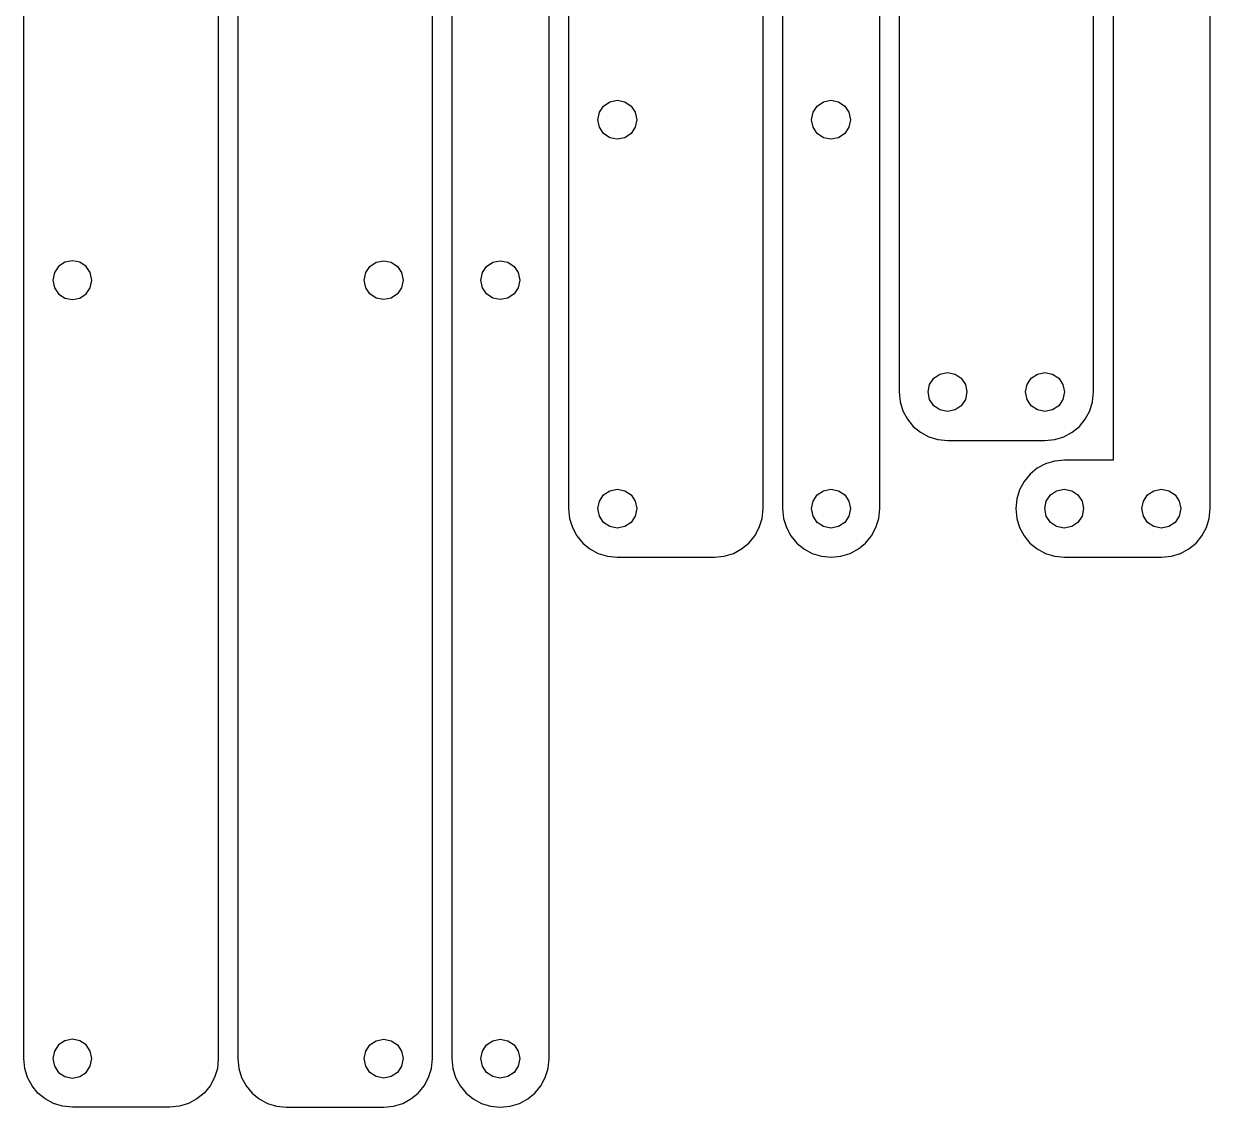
# Model space of a CAD drawing. Extents: x -2300 to 2026, y -6513 to 1502.
# Drawn here: x -1364.8 to -1242.9, y 852.2 to 963.6 of the extents above; entities that cross this region are included whole.
import ezdxf

# ---------------------------------------------------------------- set-up
doc = ezdxf.new("R2010")
doc.units = 0

msp = doc.modelspace()

# ---------------------------------------------------------------- linework, layer by layer
at = {"layer": 'Layer 1'}
for p, q in [((-1364.84019, 857.23619), (-1364.84, 1497.24)), ((-1344.83981, 1497.24025), (-1344.84, 857.236)), ((-1342.84019, 1497.24025), (-1342.84, 857.236)), ((-1322.83981, 857.23619), (-1322.84, 1497.24)), ((-1320.83994, 1497.24), (-1320.84, 857.236)), ((-1310.84006, 857.236), (-1310.84, 1497.24)), ((-1274.86594, 1165.5342), (-1274.87, 925.745)), ((-1254.88406, 925.74501), (-1254.88, 1165.53)), ((-1252.88102, 1153.54), (-1252.88, 918.751)), ((-1242.8947, 913.75601), (-1242.89, 1153.54)), ((-1308.83575, 1033.65421), (-1308.84, 913.756)), ((-1288.85425, 913.75635), (-1288.85, 1033.65)), ((-1286.85094, 1033.65), (-1286.85, 913.756)), ((-1276.85906, 913.756), (-1276.86, 1033.65)), ((-1305.677908, 954.499017), (-1305.2496, 955.13393)), ((-1305.2496, 955.13393), (-1304.614417, 955.562031)), ((-1304.614417, 955.562031), (-1303.83672, 955.71911)), ((-1303.83672, 955.71911), (-1303.058999, 955.562154)), ((-1303.058999, 955.562154), (-1302.423957, 955.134092)), ((-1302.423957, 955.134092), (-1301.995792, 954.499137)), ((-1283.71332, 954.498433), (-1283.285207, 955.13358)), ((-1283.285207, 955.13358), (-1282.650148, 955.56175)), ((-1282.650148, 955.56175), (-1281.87234, 955.71865)), ((-1281.87234, 955.71865), (-1281.094571, 955.561625)), ((-1281.094571, 955.561625), (-1280.459427, 955.133413)), ((-1280.459427, 955.133413), (-1280.031235, 954.498307)), ((-1305.83498, 953.7215), (-1305.677908, 954.499017)), ((-1305.677939, 952.943597), (-1305.83498, 953.7215)), ((-1301.995792, 954.499137), (-1301.8387, 953.7215)), ((-1301.8387, 953.7215), (-1301.995675, 952.943475)), ((-1301.8387, 953.7215), (-1301.8387, 953.7215)), ((-1283.87029, 953.7206), (-1283.71332, 954.498433)), ((-1283.71329, 952.942708), (-1283.87029, 953.7206)), ((-1283.87029, 953.7206), (-1283.87029, 953.7206)), ((-1279.87432, 953.7206), (-1280.031358, 952.942891)), ((-1280.031235, 954.498307), (-1279.87432, 953.7206)), ((-1305.249681, 952.308274), (-1305.677939, 952.943597)), ((-1301.995675, 952.943475), (-1302.423802, 952.308111)), ((-1283.285127, 952.307623), (-1283.71329, 952.942708)), ((-1280.031358, 952.942891), (-1280.45959, 952.307785)), ((-1304.614508, 951.879887), (-1305.249681, 952.308274)), ((-1303.83672, 951.72279), (-1304.614508, 951.879887)), ((-1303.058882, 951.879764), (-1303.83672, 951.72279)), ((-1302.423802, 952.308111), (-1303.058882, 951.879764)), ((-1282.650059, 951.879513), (-1283.285127, 952.307623)), ((-1281.87234, 951.72255), (-1282.650059, 951.879513)), ((-1281.094692, 951.879574), (-1281.87234, 951.72255)), ((-1280.45959, 952.307785), (-1281.094692, 951.879574)), ((-1360.618609, 939.079452), (-1361.25432, 938.650717)), ((-1359.84013, 939.23667), (-1360.618609, 939.079452)), ((-1359.061465, 939.079576), (-1359.84013, 939.23667)), ((-1358.425751, 938.650881), (-1359.061465, 939.079576)), ((-1329.254077, 938.650881), (-1328.618428, 939.079576)), ((-1328.618428, 939.079576), (-1327.83989, 939.23667)), ((-1327.83989, 939.23667), (-1327.061411, 939.079452)), ((-1327.061411, 939.079452), (-1326.4257, 938.650717)), ((-1317.272027, 938.650881), (-1316.636378, 939.079576)), ((-1316.636378, 939.079576), (-1315.85784, 939.23667)), ((-1315.85784, 939.23667), (-1315.079361, 939.079452)), ((-1315.079361, 939.079452), (-1314.44365, 938.650717)), ((-1361.682888, 938.014841), (-1361.83994, 937.2362)), ((-1361.25432, 938.650717), (-1361.682888, 938.014841)), ((-1357.997218, 938.014964), (-1358.425751, 938.650881)), ((-1357.8401, 937.2362), (-1357.997218, 938.014964)), ((-1329.8397, 937.2362), (-1329.682585, 938.014964)), ((-1329.682585, 938.014964), (-1329.254077, 938.650881)), ((-1326.4257, 938.650717), (-1325.997132, 938.014841)), ((-1325.997132, 938.014841), (-1325.84008, 937.2362)), ((-1317.85765, 937.2362), (-1317.700535, 938.014964)), ((-1317.700535, 938.014964), (-1317.272027, 938.650881)), ((-1314.44365, 938.650717), (-1314.015082, 938.014841)), ((-1314.015082, 938.014841), (-1313.85803, 937.2362)), ((-1361.83994, 937.2362), (-1361.682764, 936.457876)), ((-1357.997341, 936.457755), (-1357.8401, 937.2362)), ((-1357.8401, 937.2362), (-1357.8401, 937.2362)), ((-1329.682556, 936.457755), (-1329.8397, 937.2362)), ((-1329.8397, 937.2362), (-1329.8397, 937.2362)), ((-1325.84008, 937.2362), (-1325.997256, 936.457876)), ((-1317.700506, 936.457755), (-1317.85765, 937.2362)), ((-1317.85765, 937.2362), (-1317.85765, 937.2362)), ((-1313.85803, 937.2362), (-1314.015206, 936.457876)), ((-1361.682764, 936.457876), (-1361.254152, 935.822257)), ((-1361.254152, 935.822257), (-1360.618482, 935.393658)), ((-1360.618482, 935.393658), (-1359.84013, 935.23639)), ((-1359.84013, 935.23639), (-1359.061586, 935.393536)), ((-1359.061586, 935.393536), (-1358.425912, 935.822096)), ((-1358.425912, 935.822096), (-1357.997341, 936.457755)), ((-1329.253997, 935.822096), (-1329.682556, 936.457755)), ((-1328.618338, 935.393536), (-1329.253997, 935.822096)), ((-1327.83989, 935.23639), (-1328.618338, 935.393536)), ((-1327.061538, 935.393658), (-1327.83989, 935.23639)), ((-1326.425868, 935.822257), (-1327.061538, 935.393658)), ((-1325.997256, 936.457876), (-1326.425868, 935.822257)), ((-1317.271947, 935.822096), (-1317.700506, 936.457755)), ((-1316.636288, 935.393536), (-1317.271947, 935.822096)), ((-1315.85784, 935.23639), (-1316.636288, 935.393536)), ((-1315.079488, 935.393658), (-1315.85784, 935.23639)), ((-1314.443818, 935.822257), (-1315.079488, 935.393658)), ((-1314.015206, 936.457876), (-1314.443818, 935.822257)), ((-1271.733325, 926.521821), (-1271.305198, 927.156959)), ((-1271.305198, 927.156959), (-1270.670118, 927.585079)), ((-1270.670118, 927.585079), (-1269.89228, 927.74195)), ((-1269.89228, 927.74195), (-1269.114495, 927.584956)), ((-1269.114495, 927.584956), (-1268.479329, 927.156795)), ((-1268.479329, 927.156795), (-1268.051078, 926.521699)), ((-1261.724329, 926.52299), (-1261.296208, 927.158279)), ((-1261.296208, 927.158279), (-1260.661129, 927.58655)), ((-1260.661129, 927.58655), (-1259.88328, 927.74349)), ((-1259.88328, 927.74349), (-1259.105492, 927.586427)), ((-1259.105492, 927.586427), (-1258.470319, 927.158115)), ((-1258.470319, 927.158115), (-1258.042061, 926.522868)), ((-1274.87, 925.745), (-1274.768843, 924.735724)), ((-1271.8903, 925.7439), (-1271.733325, 926.521821)), ((-1271.733207, 924.966101), (-1271.8903, 925.7439)), ((-1271.8903, 925.7439), (-1271.8903, 925.7439)), ((-1267.89404, 925.7439), (-1268.051111, 924.966222)), ((-1268.051078, 926.521699), (-1267.89404, 925.7439)), ((-1261.8813, 925.745), (-1261.724329, 926.52299)), ((-1261.724212, 924.967177), (-1261.8813, 925.745)), ((-1261.8813, 925.745), (-1261.8813, 925.745)), ((-1257.88502, 925.745), (-1258.042092, 924.967391)), ((-1258.042061, 926.522868), (-1257.88502, 925.745)), ((-1254.985216, 924.735734), (-1254.88406, 925.74501)), ((-1274.768843, 924.735724), (-1274.47857, 923.796792)), ((-1271.305042, 924.331005), (-1271.733207, 924.966101)), ((-1268.051111, 924.966222), (-1268.479417, 924.331168)), ((-1261.296054, 924.332243), (-1261.724212, 924.967177)), ((-1258.042092, 924.967391), (-1258.4704, 924.332487)), ((-1255.275488, 923.796802), (-1254.985216, 924.735734)), ((-1274.47857, 923.796792), (-1274.018976, 922.948001)), ((-1270.670001, 923.902844), (-1271.305042, 924.331005)), ((-1269.89228, 923.74585), (-1270.670001, 923.902844)), ((-1269.114594, 923.902967), (-1269.89228, 923.74585)), ((-1268.479417, 924.331168), (-1269.114594, 923.902967)), ((-1260.661014, 923.904285), (-1261.296054, 924.332243)), ((-1259.88328, 923.74739), (-1260.661014, 923.904285)), ((-1259.105583, 923.904438), (-1259.88328, 923.74739)), ((-1258.4704, 924.332487), (-1259.105583, 923.904438)), ((-1255.735079, 922.948011), (-1255.275488, 923.796802)), ((-1274.018976, 922.948001), (-1273.409857, 922.209145)), ((-1273.409857, 922.209145), (-1272.671011, 921.600021)), ((-1257.08304, 921.600031), (-1256.344195, 922.209155)), ((-1256.344195, 922.209155), (-1255.735079, 922.948011)), ((-1272.671011, 921.600021), (-1271.822232, 921.140423)), ((-1271.822232, 921.140423), (-1270.883316, 920.850147)), ((-1270.883316, 920.850147), (-1269.87406, 920.74899)), ((-1269.87406, 920.74899), (-1259.88, 920.749)), ((-1259.88, 920.749), (-1258.870738, 920.850157)), ((-1258.870738, 920.850157), (-1257.93182, 921.140433)), ((-1257.93182, 921.140433), (-1257.08304, 921.600031)), ((-1259.82805, 918.359677), (-1260.676702, 917.900202)), ((-1258.889226, 918.649872), (-1259.82805, 918.359677)), ((-1257.88, 918.751), (-1258.889226, 918.649872)), ((-1252.88, 918.751), (-1257.88, 918.751)), ((-1261.415406, 917.29123), (-1262.024391, 916.552548)), ((-1260.676702, 917.900202), (-1261.415406, 917.29123)), ((-1262.024391, 916.552548), (-1262.483884, 915.70394)), ((-1305.677908, 914.534451), (-1305.2496, 915.16944)), ((-1305.2496, 915.16944), (-1304.614417, 915.597617)), ((-1304.614417, 915.597617), (-1303.83672, 915.75473)), ((-1303.83672, 915.75473), (-1303.058999, 915.597739)), ((-1303.058999, 915.597739), (-1302.423957, 915.169603)), ((-1302.423957, 915.169603), (-1301.995792, 914.534572)), ((-1283.71332, 914.533871), (-1283.285207, 915.169117)), ((-1283.285207, 915.169117), (-1282.650148, 915.597428)), ((-1282.650148, 915.597428), (-1281.87234, 915.75449)), ((-1281.87234, 915.75449), (-1281.094571, 915.597396)), ((-1281.094571, 915.597396), (-1280.459427, 915.169033)), ((-1280.459427, 915.169033), (-1280.031235, 914.533776)), ((-1262.774111, 914.765193), (-1262.8753, 913.75609)), ((-1262.483884, 915.70394), (-1262.774111, 914.765193)), ((-1259.743979, 914.532794), (-1259.315858, 915.167866)), ((-1259.315858, 915.167866), (-1258.680779, 915.595963)), ((-1258.680779, 915.595963), (-1257.90293, 915.75283)), ((-1257.90293, 915.75283), (-1257.125142, 915.595839)), ((-1257.125142, 915.595839), (-1256.489969, 915.167702)), ((-1256.489969, 915.167702), (-1256.061711, 914.532671)), ((-1249.752502, 914.532897), (-1249.324351, 915.168196)), ((-1249.324351, 915.168196), (-1248.689205, 915.59652)), ((-1248.689205, 915.59652), (-1247.91124, 915.75349)), ((-1247.91124, 915.75349), (-1247.133455, 915.596396)), ((-1247.133455, 915.596396), (-1246.498309, 915.168032)), ((-1246.498309, 915.168032), (-1246.070123, 914.532774)), ((-1308.84, 913.756), (-1308.738852, 912.746752)), ((-1305.83498, 913.7569), (-1305.677908, 914.534451)), ((-1305.677939, 912.978998), (-1305.83498, 913.7569)), ((-1301.995792, 914.534572), (-1301.8387, 913.7569)), ((-1301.8387, 913.7569), (-1301.995675, 912.978875)), ((-1301.8387, 913.7569), (-1301.8387, 913.7569)), ((-1288.955398, 912.747102), (-1288.85425, 913.75635)), ((-1286.85, 913.756), (-1286.748852, 912.746733)), ((-1283.87029, 913.756), (-1283.71332, 914.533871)), ((-1283.71329, 912.978201), (-1283.87029, 913.756)), ((-1283.87029, 913.756), (-1283.87029, 913.756)), ((-1279.87432, 913.756), (-1280.031358, 912.978322)), ((-1280.031235, 914.533776), (-1279.87432, 913.756)), ((-1276.960189, 912.746733), (-1276.85906, 913.756)), ((-1262.8753, 913.75609), (-1262.88, 913.755)), ((-1262.88, 913.755), (-1262.778871, 912.745815)), ((-1259.90095, 913.755), (-1259.743979, 914.532794)), ((-1259.743862, 912.977202), (-1259.90095, 913.755)), ((-1259.90095, 913.755), (-1259.90095, 913.755)), ((-1255.90467, 913.755), (-1256.061742, 912.977322)), ((-1256.061711, 914.532671), (-1255.90467, 913.755)), ((-1249.90948, 913.755), (-1249.752502, 914.532897)), ((-1249.752378, 912.97727), (-1249.90948, 913.755)), ((-1249.90948, 913.755), (-1249.90948, 913.755)), ((-1245.91322, 913.755), (-1246.070254, 912.977391)), ((-1246.070123, 914.532774), (-1245.91322, 913.755)), ((-1242.995829, 912.746734), (-1242.8947, 913.75601)), ((-1308.738852, 912.746752), (-1308.448602, 911.807895)), ((-1305.249681, 912.343676), (-1305.677939, 912.978998)), ((-1304.614508, 911.915287), (-1305.249681, 912.343676)), ((-1302.423802, 912.343511), (-1303.058882, 911.915164)), ((-1301.995675, 912.978875), (-1302.423802, 912.343511)), ((-1289.245648, 911.808245), (-1288.955398, 912.747102)), ((-1286.748852, 912.746733), (-1286.458604, 911.807827)), ((-1283.285127, 912.343105), (-1283.71329, 912.978201)), ((-1282.650059, 911.914944), (-1283.285127, 912.343105)), ((-1280.45959, 912.343267), (-1281.094692, 911.915067)), ((-1280.031358, 912.978322), (-1280.45959, 912.343267)), ((-1277.250387, 911.807827), (-1276.960189, 912.746733)), ((-1262.778871, 912.745815), (-1262.488673, 911.806988)), ((-1259.315704, 912.342106), (-1259.743862, 912.977202)), ((-1258.680664, 911.913944), (-1259.315704, 912.342106)), ((-1256.49005, 912.342267), (-1257.125233, 911.914067)), ((-1256.061742, 912.977322), (-1256.49005, 912.342267)), ((-1249.324188, 912.342325), (-1249.752378, 912.97727)), ((-1248.689083, 911.914315), (-1249.324188, 912.342325)), ((-1246.49848, 912.342487), (-1247.133581, 911.914438)), ((-1246.070254, 912.977391), (-1246.49848, 912.342487)), ((-1243.28603, 911.807802), (-1242.995829, 912.746734)), ((-1308.448602, 911.807895), (-1307.989041, 910.95921)), ((-1303.83672, 911.75819), (-1304.614508, 911.915287)), ((-1303.058882, 911.915164), (-1303.83672, 911.75819)), ((-1289.705209, 910.95956), (-1289.245648, 911.808245)), ((-1286.458604, 911.807827), (-1285.999047, 910.95907)), ((-1281.87234, 911.75795), (-1282.650059, 911.914944)), ((-1281.094692, 911.915067), (-1281.87234, 911.75795)), ((-1277.709876, 910.95907), (-1277.250387, 911.807827)), ((-1262.488673, 911.806988), (-1262.029184, 910.958306)), ((-1257.90293, 911.75695), (-1258.680664, 911.913944)), ((-1257.125233, 911.914067), (-1257.90293, 911.75695)), ((-1247.91124, 911.75739), (-1248.689083, 911.914315)), ((-1247.133581, 911.914438), (-1247.91124, 911.75739)), ((-1243.745522, 910.959011), (-1243.28603, 911.807802)), ((-1307.989041, 910.95921), (-1307.37996, 910.220475)), ((-1307.37996, 910.220475), (-1306.641149, 909.611472)), ((-1291.053101, 909.611822), (-1290.31429, 910.220825)), ((-1290.31429, 910.220825), (-1289.705209, 910.95956)), ((-1285.999047, 910.95907), (-1285.389974, 910.220255)), ((-1285.389974, 910.220255), (-1284.651176, 909.611171)), ((-1279.057603, 909.611171), (-1278.318875, 910.220255)), ((-1278.318875, 910.220255), (-1277.709876, 910.95907)), ((-1262.029184, 910.958306), (-1261.420185, 910.219557)), ((-1261.420185, 910.219557), (-1260.681457, 909.61053)), ((-1245.093252, 909.611031), (-1244.354523, 910.220155)), ((-1244.354523, 910.220155), (-1243.745522, 910.959011)), ((-1306.641149, 909.611472), (-1305.7924, 909.15198)), ((-1305.7924, 909.15198), (-1304.853504, 908.861779)), ((-1304.853504, 908.861779), (-1303.84425, 908.76065)), ((-1303.84425, 908.76065), (-1293.85, 908.761)), ((-1293.85, 908.761), (-1292.840746, 908.862129)), ((-1292.840746, 908.862129), (-1291.90185, 909.15233)), ((-1291.90185, 909.15233), (-1291.053101, 909.611822)), ((-1284.651176, 909.611171), (-1283.802447, 909.151608)), ((-1283.802447, 909.151608), (-1282.863577, 908.861358)), ((-1282.863577, 908.861358), (-1281.85436, 908.76021)), ((-1281.85436, 908.76021), (-1280.845126, 908.861358)), ((-1280.845126, 908.861358), (-1279.90628, 909.151608)), ((-1279.90628, 909.151608), (-1279.057603, 909.611171)), ((-1260.681457, 909.61053), (-1259.83278, 909.151011)), ((-1259.83278, 909.151011), (-1258.893934, 908.860788)), ((-1258.893934, 908.860788), (-1257.8847, 908.75965)), ((-1257.8847, 908.75965), (-1247.89, 908.76)), ((-1247.89, 908.76), (-1246.880772, 908.861157)), ((-1246.880772, 908.861157), (-1245.941928, 909.151433)), ((-1245.941928, 909.151433), (-1245.093252, 909.611031)), ((-1361.25432, 858.650325), (-1361.682888, 858.014514)), ((-1360.618609, 859.079036), (-1361.25432, 858.650325)), ((-1359.84013, 859.23625), (-1360.618609, 859.079036)), ((-1359.061465, 859.079161), (-1359.84013, 859.23625)), ((-1358.425751, 858.650492), (-1359.061465, 859.079161)), ((-1357.997218, 858.014641), (-1358.425751, 858.650492)), ((-1329.682585, 858.014641), (-1329.254077, 858.650492)), ((-1329.254077, 858.650492), (-1328.618428, 859.079161)), ((-1328.618428, 859.079161), (-1327.83989, 859.23625)), ((-1327.83989, 859.23625), (-1327.061411, 859.079036)), ((-1327.061411, 859.079036), (-1326.4257, 858.650325)), ((-1326.4257, 858.650325), (-1325.997132, 858.014514)), ((-1317.700535, 858.014641), (-1317.272027, 858.650492)), ((-1317.272027, 858.650492), (-1316.636378, 859.079161)), ((-1316.636378, 859.079161), (-1315.85784, 859.23625)), ((-1315.85784, 859.23625), (-1315.079361, 859.079036)), ((-1315.079361, 859.079036), (-1314.44365, 858.650325)), ((-1314.44365, 858.650325), (-1314.015082, 858.014514)), ((-1361.682888, 858.014514), (-1361.83994, 857.236)), ((-1357.8401, 857.236), (-1357.997218, 858.014641)), ((-1329.8397, 857.236), (-1329.682585, 858.014641)), ((-1325.997132, 858.014514), (-1325.84008, 857.236)), ((-1317.85765, 857.236), (-1317.700535, 858.014641)), ((-1314.015082, 858.014514), (-1313.85803, 857.236)), ((-1364.738952, 856.226039), (-1364.84019, 857.23619)), ((-1364.448444, 855.286308), (-1364.738952, 856.226039)), ((-1361.83994, 857.236), (-1361.682764, 856.457744)), ((-1361.682764, 856.457744), (-1361.254152, 855.822278)), ((-1358.425912, 855.822033), (-1357.997341, 856.457532)), ((-1357.997341, 856.457532), (-1357.8401, 857.236)), ((-1357.8401, 857.236), (-1357.8401, 857.236)), ((-1344.941238, 856.225849), (-1345.231746, 855.286118)), ((-1344.84, 857.236), (-1344.941238, 856.225849)), ((-1342.84, 857.236), (-1342.738762, 856.225849)), ((-1342.738762, 856.225849), (-1342.448254, 855.286118)), ((-1329.682556, 856.457532), (-1329.8397, 857.236)), ((-1329.8397, 857.236), (-1329.8397, 857.236)), ((-1329.253997, 855.822033), (-1329.682556, 856.457532)), ((-1325.997256, 856.457744), (-1326.425868, 855.822278)), ((-1325.84008, 857.236), (-1325.997256, 856.457744)), ((-1323.231556, 855.286308), (-1322.941048, 856.226039)), ((-1322.941048, 856.226039), (-1322.83981, 857.23619)), ((-1320.84, 857.236), (-1320.738762, 856.225849)), ((-1320.738762, 856.225849), (-1320.448254, 855.286118)), ((-1317.700506, 856.457532), (-1317.85765, 857.236)), ((-1317.85765, 857.236), (-1317.85765, 857.236)), ((-1317.271947, 855.822033), (-1317.700506, 856.457532)), ((-1314.015206, 856.457744), (-1314.443818, 855.822278)), ((-1313.85803, 857.236), (-1314.015206, 856.457744)), ((-1311.231737, 855.286118), (-1310.941279, 856.225849)), ((-1310.941279, 856.225849), (-1310.84006, 857.236)), ((-1363.988475, 854.436805), (-1364.448444, 855.286308)), ((-1361.254152, 855.822278), (-1360.618482, 855.393829)), ((-1360.618482, 855.393829), (-1359.84013, 855.23663)), ((-1359.84013, 855.23663), (-1359.061586, 855.393676)), ((-1359.061586, 855.393676), (-1358.425912, 855.822033)), ((-1345.231746, 855.286118), (-1345.691715, 854.436615)), ((-1342.448254, 855.286118), (-1341.988285, 854.436615)), ((-1328.618338, 855.393676), (-1329.253997, 855.822033)), ((-1327.83989, 855.23663), (-1328.618338, 855.393676)), ((-1327.061538, 855.393829), (-1327.83989, 855.23663)), ((-1326.425868, 855.822278), (-1327.061538, 855.393829)), ((-1323.691525, 854.436805), (-1323.231556, 855.286308)), ((-1320.448254, 855.286118), (-1319.988285, 854.436615)), ((-1316.636288, 855.393676), (-1317.271947, 855.822033)), ((-1315.85784, 855.23663), (-1316.636288, 855.393676)), ((-1315.079488, 855.393829), (-1315.85784, 855.23663)), ((-1314.443818, 855.822278), (-1315.079488, 855.393829)), ((-1311.691636, 854.436615), (-1311.231737, 855.286118)), ((-1363.378852, 853.697338), (-1363.988475, 854.436805)), ((-1362.639385, 853.087715), (-1363.378852, 853.697338)), ((-1346.301338, 853.697148), (-1347.040805, 853.087525)), ((-1345.691715, 854.436615), (-1346.301338, 853.697148)), ((-1341.988285, 854.436615), (-1341.378662, 853.697148)), ((-1341.378662, 853.697148), (-1340.639195, 853.087525)), ((-1325.040615, 853.087715), (-1324.301147, 853.697338)), ((-1324.301147, 853.697338), (-1323.691525, 854.436805)), ((-1319.988285, 854.436615), (-1319.378662, 853.697148)), ((-1319.378662, 853.697148), (-1318.639195, 853.087525)), ((-1313.040564, 853.087525), (-1312.301177, 853.697148)), ((-1312.301177, 853.697148), (-1311.691636, 854.436615)), ((-1361.789882, 852.627746), (-1362.639385, 853.087715)), ((-1360.850151, 852.337238), (-1361.789882, 852.627746)), ((-1347.890308, 852.627556), (-1348.830039, 852.337048)), ((-1347.040805, 853.087525), (-1347.890308, 852.627556)), ((-1340.639195, 853.087525), (-1339.789692, 852.627556)), ((-1339.789692, 852.627556), (-1338.849961, 852.337048)), ((-1326.829849, 852.337238), (-1325.890118, 852.627746)), ((-1325.890118, 852.627746), (-1325.040615, 853.087715)), ((-1318.639195, 853.087525), (-1317.789692, 852.627556)), ((-1317.789692, 852.627556), (-1316.849961, 852.337048)), ((-1314.829678, 852.337048), (-1313.889997, 852.627556)), ((-1313.889997, 852.627556), (-1313.040564, 853.087525)), ((-1359.84, 852.236), (-1360.850151, 852.337238)), ((-1349.84019, 852.23581), (-1359.84, 852.236)), ((-1348.830039, 852.337048), (-1349.84019, 852.23581)), ((-1338.849961, 852.337048), (-1337.83981, 852.23581)), ((-1337.83981, 852.23581), (-1327.84, 852.236)), ((-1327.84, 852.236), (-1326.829849, 852.337238)), ((-1316.849961, 852.337048), (-1315.83981, 852.23581)), ((-1315.83981, 852.23581), (-1314.829678, 852.337048))]:
    msp.add_line(p, q, dxfattribs=at)

doc.saveas('drawing.dxf')
